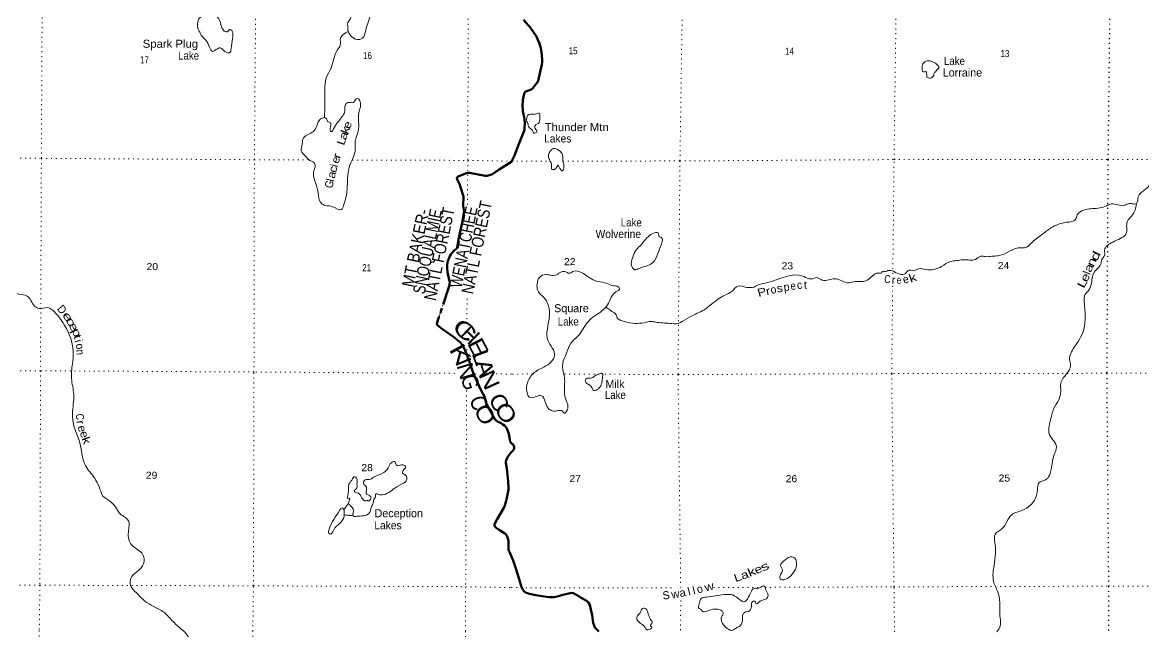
# Model space of a CAD drawing. Header units: feet. Extents: x -248627 to 3, y 0 to 184934.
# Drawn here: x -43174 to -15285, y 45886 to 61045 of the extents above; entities that cross this region are included whole.
import ezdxf
from ezdxf.enums import TextEntityAlignment as Align

# ---------------------------------------------------------------- set-up
doc = ezdxf.new("R2010")
doc.units = ezdxf.units.FT
doc.header["$LTSCALE"] = 80
for name, pattern in [('DOT_DASHED', [7.7, 5, -1.2, 0.3, -1.2]), ('DOTTED', [1.5, 0.3, -1.2]), ('LONG_DASH_SHORT_DASH', [9.9, 6, -1.2, 1.5, -1.2])]:
    doc.linetypes.add(name, pattern=pattern)
for name, color, linetype, lineweight in [('11', 7, 'LONG_DASH_SHORT_DASH', 60), ('39', 7, 'Continuous', 13), ('41', 7, 'Continuous', 13), ('44', 7, 'DOT_DASHED', 13), ('6', 7, 'DOTTED', 25), ('7', 7, 'DOTTED', 13)]:
    doc.layers.add(name, color=color, linetype=linetype, lineweight=lineweight)
doc.layers.add('12', color=7, linetype='Continuous')

msp = doc.modelspace()

# ---------------------------------------------------------------- linework, layer by layer
at = {"layer": '11'}
for points in [[(-30711.69, 61105.68), (-30584.04, 60969.51), (-30550.31, 60931.51), (-30441.94, 60779.12), (-30390.15, 60691.11), (-30352.83, 60611.02), (-30311.87, 60520), (-30291.4, 60459.75), (-30276.95, 60403.79), (-30255.28, 60235.66), (-30248.05, 60100.38), (-30249.25, 60044.64), (-30256.47, 59997.04), (-30344.39, 59594.04), (-30361.26, 59558.13), (-30450.37, 59439.8), (-30485.3, 59400.27), (-30505.77, 59385.81), (-30520.22, 59378.3), (-30585.24, 59353.04), (-30650.28, 59327.69), (-30664.73, 59317.13), (-30681.59, 59291.82), (-30698.45, 59237.32), (-30724.95, 59111.68), (-30729.75, 59073.49), (-30733.38, 58993.59), (-30726.15, 58835.73), (-30720.12, 58793.93), (-30697.26, 58695.67), (-30686.41, 58626.67), (-30680.4, 58537.81), (-30681.59, 58419.41), (-30684, 58382.05), (-30691.22, 58350.5), (-30816.46, 58042.03), (-30936.9, 57737.09), (-30965.8, 57668.4), (-30999.76, 57586.3)], [(-31500.17, 57262.65), (-31312.65, 57380.9), (-30999.76, 57586.3)], [(-31500.17, 57262.65), (-31619.78, 57229.46), (-31641.55, 57226.16), (-31662.67, 57226.82), (-32053.2, 57300.74), (-32087.49, 57298.1), (-32153.46, 57283.58), (-32190.41, 57269.06), (-32335.53, 57209.66), (-32359.28, 57195.13), (-32364.55, 57171.38), (-32359.28, 57142.33), (-32295.95, 57005.03), (-32284.07, 56970.72), (-32203.59, 56715.93), (-32200.96, 56688.21), (-32211.51, 56512.63), (-32211.52, 56476.99), (-32189.08, 56334.41), (-32190.41, 56297.45), (-32232.63, 56054.55), (-32327.62, 55653.23), (-32359.28, 55442.01), (-32369.84, 55423.53), (-32379.07, 55410.33), (-32422.61, 55378.64), (-32507.05, 55283.6), (-32518.92, 55270.39), (-32541.35, 55230.79), (-32592.81, 55101.41), (-32602.04, 55072.38), (-32611.28, 54999.76), (-32612.6, 54945.64), (-32602.04, 54829.47), (-32549.27, 54607.69), (-32545.3, 54579.95), (-32550.58, 54529.78), (-32559.82, 54480.96), (-32813.13, 53710.01), (-32865.91, 53551.59), (-32863.27, 53530.44), (-32842.16, 53504.04), (-32728.7, 53414.3), (-32454.27, 53224.2), (-32306.51, 53108.03), (-32281.43, 53086.87), (-32257.68, 53057.83), (-32211.52, 52981.3), (-32160.06, 52880.93), (-32059.78, 52626.14), (-32053.2, 52601.11), (-31958.2, 52326.52), (-31921.23, 52224.82), (-31873.77, 52115.3), (-31757.66, 51872.4), (-31683.78, 51735.11)], [(-31683.78, 51735.11), (-31641.53, 51580.59), (-31613.82, 51514.58), (-31557.09, 51411.61), (-31419.87, 51171.34), (-31386.89, 51137.02), (-31353.91, 51110.62), (-31266.83, 51068.37), (-31224.61, 51041.97), (-31183.71, 51012.92), (-31136.21, 50958.8), (-31116.42, 50925.79), (-31076.84, 50809.62), (-31053.09, 50667.05), (-31045.18, 50619.52), (-31009.01, 50568.66)], [(-31009.01, 50568.66), (-30979.3, 50547.83), (-30958.03, 50522.57), (-30943.42, 50477.36), (-30946.07, 50441.46), (-30956.7, 50406.89), (-30980.62, 50376.31), (-31013.24, 50353.86)], [(-31013.24, 50353.86), (-31105.86, 50226.12), (-31120.37, 50198.41), (-31140.16, 50149.56), (-31146.75, 50121.84), (-31148.08, 50088.83), (-31121.69, 49940.97), (-31090.03, 49629.42), (-31082.1, 49457.79), (-31084.75, 49418.19), (-31121.68, 49208.28), (-31137.52, 49143.6), (-31173.14, 49024.78), (-31195.58, 48969.34), (-31364.45, 48684.19), (-31427.78, 48557.45), (-31430.42, 48537.64), (-31429.1, 48521.8), (-31411.95, 48488.81), (-31393.47, 48471.64), (-31316.96, 48414.88), (-31174.47, 48325.11), (-31153.35, 48306.62), (-31133.56, 48281.53), (-31111.14, 48230.06), (-31095.3, 48179.88), (-31083.42, 48134.99), (-31079.47, 48098.04), (-31079.47, 47934.34), (-31072.87, 47898.69), (-31058.36, 47870.98), (-31013.25, 47773.84)], [(-31013.25, 47773.84), (-30964.39, 47653.35), (-30890.03, 47434.77), (-30817.98, 47192.94), (-30757.56, 46992.96), (-30727.35, 46930.18), (-30697.14, 46883.67), (-30662.28, 46858.09), (-30557.7, 46825.54), (-30404.31, 46795.31), (-30248.61, 46767.4), (-30081.28, 46741.83), (-30018.53, 46739.5), (-29944.17, 46744.15), (-29869.8, 46758.1), (-29728.04, 46797.63), (-29579.3, 46834.84), (-29521.2, 46846.46), (-29477.05, 46839.49), (-29428.24, 46818.56), (-29337.61, 46765.08), (-29293.45, 46734.85), (-29258.59, 46718.57), (-29147.04, 46662.76), (-29100.56, 46618.58), (-29056.41, 46553.47), (-29040.14, 46479.06), (-29005.28, 46293.04), (-28975.07, 46104.69), (-28954.15, 46034.93), (-28935.56, 45990.75), (-28923.94, 45976.8), (-28836.39, 45886.89)]]:
    msp.add_lwpolyline(points, dxfattribs=at)
at = {"layer": '39'}
for points in [[(-47994.93, 78404.67), (-47983.26, 78212.82), (-47837.59, 77856.45), (-47580.57, 77194.02), (-47391.99, 76525.42), (-47258.71, 76324.18), (-47101.39, 76171.34), (-46955.7, 75806.91), (-46740.75, 75043.66), (-46663, 74437.32), (-46575.51, 73984.13), (-46273.04, 72755.6), (-46203.38, 72165.36), (-46004.97, 71611.63), (-45920.18, 71494.92), (-45748.4, 71164.79), (-45641.12, 70878.88), (-45463.61, 70699.88), (-45310.12, 70456.36), (-45305.61, 70222.64), (-45293.17, 70047.36), (-45200.19, 69860.15), (-45127.14, 69578.2), (-45121.92, 68997.92), (-45048.8, 68683.73), (-44814.97, 68527), (-44661.51, 68297.58), (-44660.35, 67735.43), (-44579.52, 67584.46), (-44458.38, 67411.4), (-44538.34, 67139.24), (-44644.3, 66786.44), (-44544.98, 66454.17), (-44379.46, 66230.82), (-44364.8, 65956.82), (-44368.48, 65789.58), (-44281.67, 65666.83), (-44289.19, 65408.91), (-44373.54, 65312.04), (-44482.06, 65223.18), (-44393.18, 65076.26), (-44372.47, 64796.23), (-44456.57, 64578.46), (-44685.55, 64332.22), (-44763.49, 64058.06), (-44813.98, 63163.35), (-44720.95, 62953.97), (-44404.36, 62684.56), (-44198.37, 62362.55), (-43972.01, 61923.72), (-43810.73, 61807.15), (-43578.86, 61626.24), (-43483.83, 61420.9), (-43547.66, 61138.69), (-43488.79, 60901.04), (-43449.96, 60619.03), (-43493.84, 60417.46), (-43569.86, 60187.62), (-43552.98, 59810.87), (-43792.03, 58595.45), (-43771.26, 58283.18), (-43702.54, 58148.3), (-43722.2, 57922.6), (-43774.23, 57769.37), (-43697.15, 57485.41), (-43781.36, 57326.08), (-43827.32, 57160.78), (-43757.79, 56633), (-43666.4, 56240.26), (-43663.89, 55998.48), (-43715.65, 55718.32), (-43753.55, 55553.03), (-43853.82, 55367.47), (-43748.38, 54996.92), (-43423.02, 54380.96), (-43289.98, 54292.55), (-43056.36, 54236.57), (-42872.66, 53987.06), (-42761.82, 53926.81), (-42550.5, 53947.35), (-42324.71, 53784.56), (-42082.42, 53432.4), (-41907.97, 52783.92), (-41947.45, 52407.06), (-41953.03, 52185.42), (-41897.86, 51784.55), (-41929.07, 51300.92), (-41886.12, 50974.59), (-41754.54, 50616.18), (-41606.36, 50020.04), (-41376.22, 49700.1), (-41186.1, 49263.21)], [(-34005.49, 62828.6), (-34130.31, 62832.4), (-34246.94, 62773.75), (-34287.06, 62703.16), (-34343.13, 62562.01), (-34415.47, 62499.41), (-34539.77, 62255.38), (-34632.39, 62263.27), (-34728.84, 62182.5), (-34925.42, 61843.64), (-34993.44, 61637.99), (-34992.79, 61325.68), (-35024.59, 61126.15), (-35080.79, 61045.45), (-35094.81, 61009.16), (-35076.56, 60948.75), (-35080.42, 60868.14), (-35003.61, 60713.14), (-34850.43, 60618.72), (-34717.64, 60651.2), (-34635.51, 60848.81), (-34535.53, 61175.41), (-34478.11, 61638.94), (-34370.04, 61943.39), (-34281.7, 62056.38), (-34215.22, 62030.31), (-34164.83, 62002.2), (-34110.61, 62066.77), (-34032.4, 62207.96), (-33992.62, 62441.76), (-33998.98, 62598.91), (-34043.43, 62675.39), (-34041.54, 62735.85), (-33997.38, 62796.37), (-34005.49, 62828.6)], [(-38414.79, 61277.08), (-38599.94, 61252.56), (-38756.78, 61167.65), (-38820.86, 61006.34), (-38798.42, 60861.31), (-38751.95, 60778.78), (-38713.56, 60708.33), (-38618.75, 60611.79), (-38521.75, 60430.63), (-38445.04, 60323.98), (-38322.38, 60390.7), (-38235.86, 60406.98), (-38159.22, 60336.6), (-38086.66, 60294.42), (-38022.24, 60290.5), (-37982.2, 60399.38), (-37950.49, 60637.2), (-37967.01, 60840.67), (-38007.34, 60872.84), (-38079.68, 60814.27), (-38176.38, 60850.36), (-38249.25, 61043.66), (-38346.21, 61208.7), (-38414.79, 61277.08)], [(-35659.68, 58678.9), (-35649.01, 59359.96), (-35617.42, 59662.25), (-35497.15, 59908.29), (-35341.06, 60357.89), (-35268.84, 60478.92), (-35261.14, 60650.2), (-35200.94, 60738.97), (-35069.5, 60819.71)], [(-20371.41, 59914.57), (-20395.66, 59962.89), (-20548.89, 60071.34), (-20657.66, 60091.22), (-20774.28, 60014.3), (-20792.26, 59939.67), (-20761.81, 59812.74), (-20705.45, 59820.95), (-20681.2, 59774.65), (-20672.97, 59683.95), (-20596.41, 59659.96), (-20503.94, 59732.78), (-20487.96, 59797.33), (-20455.79, 59821.61), (-20431.72, 59866.02), (-20403.57, 59886.26), (-20379.45, 59906.48), (-20371.41, 59914.57)], [(-9801.65, 59472.22), (-10021.64, 59462), (-10158.56, 59465.67), (-10279.28, 59421), (-10315.32, 59316.07), (-10373.54, 59229.23), (-10494.18, 59146.26), (-10568.68, 59148.08), (-10653.57, 59315.18), (-10774.55, 59405.58), (-10826.97, 59443.75), (-10863.33, 59506.15), (-11064.83, 59588.27), (-11161.53, 59616.24), (-11181.63, 59600.06), (-11153.3, 59527.56), (-11201.5, 59462.92), (-11358.46, 59418.16), (-11547.9, 59514.43), (-11963.13, 59755.25), (-12112.06, 59722.6), (-12151.96, 59533), (-12252.36, 59395.65), (-12447.25, 59185.48), (-12501.28, 59011.96), (-12653.83, 58769.64), (-12721.99, 58620.28), (-12870.72, 58486.84), (-13009.44, 58381.64), (-13232.5, 58159.3), (-13437.93, 58191.01), (-13562.88, 58251.16), (-13651.26, 58146.1), (-13675, 57928.32), (-13747.19, 57776.93), (-13962.53, 57729.99), (-14065.07, 57657.15), (-14306.43, 57531.52), (-14535.75, 57420.04), (-14885.69, 57221.56), (-15062.7, 57134.41), (-15138.96, 57005.18), (-15275.6, 56863.71), (-15420.26, 56708.1), (-15464.21, 56532.59), (-15540.71, 56528.36), (-15635.37, 56540.21), (-15762.11, 56491.49), (-16092.38, 56526.91), (-16245.28, 56466.03), (-16422.37, 56421.21), (-16768.59, 56375.95), (-16933.45, 56254.56), (-16977.54, 56145.58), (-17066.02, 56088.9), (-17198.86, 56070.4), (-17589.19, 55930.28), (-17822.42, 55760.32), (-18083.75, 55549.97), (-18212.4, 55444.8), (-18369.43, 55436.33), (-18504.27, 55403.72), (-18735.59, 55290.21), (-18902.6, 55237.36), (-19061.63, 55224.85), (-19210.61, 55216.39), (-19331.43, 55228.17), (-19464.16, 55145.16), (-19609.09, 55130.67), (-19770.18, 55138.31), (-19939.27, 55117.71), (-20088.22, 55097.16), (-20309.45, 54973.6), (-20707.95, 54893.93), (-20873.09, 54913.65), (-21005.88, 54864.92), (-21118.66, 54880.75), (-21211.12, 54799.87), (-21335.9, 54775.35), (-21646.14, 54867.27), (-21702.48, 54846.96), (-21766.91, 54850.82), (-21823.2, 54806.32), (-21899.71, 54806.12), (-22016.37, 54745.34), (-22261.72, 54595.51), (-22463.06, 54599.01), (-22611.99, 54566.36), (-22966.54, 54666.23), (-23119.51, 54637.6), (-23276.54, 54633.16), (-23405.52, 54693.3), (-23562.5, 54660.63), (-23739.8, 54720.64), (-24661.63, 54567.02), (-24834.71, 54526.25), (-24971.49, 54459.36)], [(-35659.68, 58678.9), (-35764.28, 58638.41), (-35852.5, 58469), (-35936.77, 58333.85), (-36069.47, 58259.05), (-36182.02, 58174.22), (-36213.91, 58017), (-36239.73, 57847.7), (-36136.8, 57718.93), (-36027.87, 57610.33), (-35919.06, 57558.14), (-35890.72, 57477.6), (-35930.68, 57336.48), (-35897.99, 57098.79), (-35818.89, 56812.82), (-35800.5, 56681.88), (-35745.89, 56555.04), (-35635.04, 56490.77), (-35457.83, 56458.86), (-35240.28, 56386.72), (-35176.12, 56511.76), (-35096.39, 56894.74), (-35047.18, 57434.82), (-34955.04, 57658.65), (-34897.07, 57852.18), (-34897.54, 58083.89), (-34821.57, 58337.91), (-34806.41, 58793.3), (-34786.92, 59107.66), (-34835.32, 59149.89), (-34883.6, 59131.66), (-34939.8, 59050.97), (-35056.56, 59054.78), (-35140.98, 58994.18), (-35160.72, 58804.74), (-35224.91, 58697.83), (-35309.22, 58582.83), (-35409.57, 58437.57), (-35497.91, 58324.58), (-35522.23, 58405.13), (-35514.5, 58558.27), (-35574.93, 58578.31), (-35607.27, 58642.73), (-35659.68, 58678.9)], [(-30633.19, 58609.45), (-30593.18, 58742.61), (-30500.6, 58758.98), (-30412.02, 58763.24), (-30321.46, 58787.67), (-30303.13, 58678.86), (-30343.11, 58529.57), (-30415.51, 58489.06), (-30419.37, 58402.36), (-30374.92, 58323.86), (-30451.36, 58287.37), (-30483.71, 58355.83), (-30560.34, 58420.14), (-30596.74, 58500.68), (-30633.19, 58609.45)], [(-30051.37, 57598.96), (-30087.85, 57723.86), (-30051.82, 57832.81), (-29963.38, 57905.62), (-29834.43, 57861.61), (-29757.79, 57791.25), (-29729.24, 57607.87), (-29708.72, 57410.36), (-29740.82, 57349.8), (-29793.25, 57394.01), (-29829.63, 57462.46), (-29845.79, 57490.64), (-29869.9, 57462.35), (-29942.23, 57387.57), (-30002.63, 57385.4), (-30010.9, 57498.27), (-30051.37, 57598.96)], [(-15463.64, 56530.13), (-15516.16, 56326.83), (-15576.38, 56233.93), (-15688.86, 56096.55), (-15704.66, 55935.23), (-15724.48, 55773.9), (-15865.21, 55668.7), (-16054.29, 55575.47), (-16255.24, 55373.35), (-16255, 55252.39), (-16327.27, 55143.34), (-16343.18, 55042.5), (-16491.83, 54864.7), (-16583.84, 54554), (-16664, 54360.26), (-16744.36, 54267.31), (-16764.32, 54178.56), (-16751.85, 53981.02), (-16798.9, 53327.73), (-16915.25, 53105.67), (-17095.87, 52806.83), (-17127.79, 52653.53), (-17103.36, 52516.51), (-17139.35, 52387.39), (-17283.95, 52197.51), (-17344.09, 52064.3), (-17343.7, 51862.7), (-17395.65, 51656.94), (-17524.06, 51426.78), (-17564.06, 51289.59), (-17643.83, 50898.28), (-17639.67, 50829.75), (-17530.6, 50648.6), (-17453.76, 50479.46), (-17509.76, 50285.78), (-17573.61, 49987.25), (-17649.62, 49733.04), (-17754.15, 49648.09), (-17882.9, 49591.31), (-17926.82, 49397.66), (-17966.76, 49228.21), (-18047.02, 49086.89), (-18296.33, 48904.79), (-18565.91, 48795.22), (-18682.36, 48629.61), (-18808.84, 48439.77), (-18979.71, 48302.24), (-18991.52, 48163.11), (-18966.88, 47915.21), (-18994.46, 47604.68), (-19009.6, 47108.71), (-18900.36, 46838.86), (-18863.5, 46524.46), (-18858.99, 46274.49), (-18842.51, 46081.01), (-18862.48, 45996.28), (-18937.54, 45876.31)], [(-27952.16, 54886.96), (-28024.85, 54995.64), (-27997.03, 55185.21), (-27924.89, 55358.77), (-27816.4, 55480.02), (-27579.32, 55740.7), (-27422.42, 55815.7), (-27357.98, 55807.81), (-27337.67, 55719.16), (-27273.18, 55687.07), (-27260.91, 55590.34), (-27347.03, 55354.24), (-27453.27, 55110.03), (-27654.35, 54980.48), (-27795.21, 54937.78), (-27915.92, 54889.08), (-27952.16, 54886.96)], [(-28325.78, 54438.44), (-28345.96, 54464.59), (-28458.76, 54490.5), (-28648.15, 54554.52), (-28853.6, 54598.33), (-28982.54, 54642.34), (-29252.67, 54815), (-29482.26, 54844.64), (-29582.85, 54802.04), (-29659.43, 54842.15), (-29764.12, 54837.85), (-29888.81, 54764.94), (-30047.85, 54756.46), (-30154.59, 54772.31), (-30307.49, 54707.4), (-30371.58, 54533.85), (-30355.16, 54372.62), (-30181.61, 54171.48), (-30072.4, 53921.79), (-30103.76, 53482.22), (-30119.31, 53191.88), (-30022.26, 52986.51), (-29937.34, 52801.27), (-30021.5, 52595.42), (-30202.46, 52469.95), (-30471.94, 52303.93), (-30624.42, 52029.36), (-30613.91, 51799.57), (-30545.27, 51707.01), (-30370.18, 51745.78), (-30261.48, 51756.14), (-30168.57, 51607.21), (-30099.8, 51442.08), (-29990.94, 51375.84), (-29846, 51386.3), (-29739.26, 51370.45), (-29696.87, 51318.15), (-29636.58, 51374.75), (-29604.54, 51461.52), (-29679.57, 51737.51), (-29686.22, 52051.99), (-29698.69, 52249.52), (-29735.52, 52553.83), (-29639.38, 52814.15), (-29531.14, 53062.39), (-29354.3, 53238.25), (-29105.34, 53597.75), (-28751.52, 53872.85), (-28647.02, 53977.95), (-28550.72, 54151.58), (-28410.15, 54341.45), (-28317.68, 54418.3), (-28325.78, 54438.44)], [(-24971.49, 54459.36), (-25164.76, 54450.79), (-25374.22, 54484.51), (-25522.96, 54357.11), (-25703.97, 54255.83), (-26029.72, 54037.25), (-26190.55, 53911.84), (-26508.35, 53749.73), (-26741.64, 53616.06), (-26862.33, 53555.26), (-27071.72, 53554.71), (-27414.06, 53586.07), (-27530.87, 53601.89), (-27703.97, 53573.21), (-28173.12, 53592.13), (-28287.96, 53630.14), (-28376.66, 53684.33), (-28405, 53764.9), (-28509.87, 53853.32), (-28610.69, 53929.66), (-28659.07, 53957.76)], [(-28740.37, 52280.26), (-28788.15, 52001.94), (-28876.56, 51908.97), (-28973.16, 51888.55), (-29013.57, 51961.02), (-29090.23, 52037.43), (-29170.89, 52105.76), (-29148.89, 52178.39), (-29042.2, 52190.77), (-28941.63, 52243.45), (-28893.38, 52275.83), (-28833, 52288.08), (-28772.66, 52320.5), (-28740.37, 52280.26)], [(-35064.17, 49072.98), (-35040.2, 49161.68), (-35040.29, 49206), (-35068.45, 49197.89), (-35068.72, 49326.85), (-35057.1, 49548.5), (-34980.83, 49657.45), (-34908.53, 49740.19), (-34860.15, 49706.03), (-34851.78, 49552.91), (-34869.66, 49436.02), (-34919.88, 49387.57), (-34895.66, 49355.37), (-34815.08, 49327.31), (-34728.28, 49206.58), (-34665.74, 49142.22), (-34633.52, 49138.24), (-34601.36, 49158.45), (-34573.13, 49134.33), (-34528.89, 49158.59), (-34504.88, 49231.17), (-34553.29, 49279.44), (-34621.82, 49319.61), (-34617.95, 49396.18), (-34618.12, 49476.78), (-34690.79, 49577.39), (-34646.68, 49662.09), (-34548.06, 49668.32), (-34437.46, 49726.95), (-34292.66, 49791.7), (-34103.7, 49916.97), (-33979.26, 50098.54), (-33908.85, 50116.8), (-33874.46, 50034.25), (-33834.15, 50014.18), (-33711.4, 50034.55), (-33636.81, 49982.3), (-33705.08, 49897.55), (-33721.05, 49833.05), (-33644.45, 49780.8), (-33628.06, 49639.79), (-33692.36, 49583.25), (-33911.5, 49451.88), (-34215.13, 49288.12), (-34313.79, 49300.02), (-34378.23, 49312), (-34400.2, 49225.31), (-34432.29, 49170.85), (-34452.23, 49078.13), (-34488.29, 48991.42), (-34560.41, 48824.06), (-34689.12, 48767.4), (-34854.16, 48755.01), (-34938.72, 48758.88), (-34950.83, 48774.98), (-34942.95, 48859.62), (-34951.17, 48942.22), (-35015.74, 49016.65), (-35064.17, 49072.98)], [(-41186.1, 49263.21), (-40998.61, 49130.57), (-40861.44, 48989.78), (-40758.45, 48832.81), (-40540.68, 48651.87), (-40538.06, 48357.7), (-40464.94, 48043.51), (-40206.86, 47842.5), (-40148.05, 47629.03), (-40258.36, 47431.36), (-40455.26, 47253.69), (-40487.03, 47040.05), (-40339.69, 46850.92), (-40127.9, 46641.76), (-39914.25, 46513.2), (-39656.29, 46366.59), (-39426.33, 46135.3), (-39163.44, 45902.27)], [(-35505.46, 48310.54), (-35553.82, 48334.62), (-35545.98, 48435.38), (-35277.22, 48911.39), (-35222.97, 48963.88), (-35184.67, 48935.74), (-35168.38, 48847.12), (-35172.23, 48758.45), (-35300.64, 48556.73), (-35401.11, 48467.89), (-35477.33, 48334.77), (-35505.46, 48310.54)], [(-35064.17, 49072.98), (-35110.36, 49018.49), (-35136.43, 48972.1), (-35181.13, 48931.74)], [(-35167.13, 48786.21), (-35119.95, 48786.76), (-35031.35, 48774.83), (-34950.94, 48768.72)], [(-24329.19, 47199.54), (-24317.32, 47308.44), (-24265.16, 47405.34), (-24313.74, 47538.27), (-24241.45, 47635.22), (-24072.53, 47742.51), (-23963.75, 47716.59), (-23923.32, 47632.03), (-23927.07, 47490.9), (-24023.37, 47313.24), (-24192.25, 47187.81), (-24276.79, 47175.49), (-24329.19, 47199.54)], [(-26317.38, 46658.06), (-26289.29, 46710.55), (-26164.52, 46743.14), (-25939.09, 46775.99), (-25717.67, 46804.79), (-25512.29, 46797.27), (-25334.89, 46684.84), (-25228.07, 46628.68), (-25137.61, 46701.49), (-25041.33, 46891.24), (-24975.02, 46959.96), (-24896.5, 46960.17), (-24779.81, 47004.82), (-24731.52, 47021.08), (-24678.99, 46928.48), (-24626.37, 46787.5), (-24638.34, 46731.03), (-24819.37, 46641.85), (-24927.99, 46585.11), (-24956.29, 46645.52), (-25012.64, 46633.27), (-25040.59, 46510.23), (-25116.86, 46387.05), (-25185.29, 46374.78), (-25245.6, 46326.23), (-25259.38, 46164.92), (-25341.63, 46011.49), (-25422.09, 45972.98), (-25502.52, 45918.33), (-25647.58, 45966.34), (-25780.79, 46135.33), (-25785.03, 46244.18), (-25740.97, 46361.22), (-25801.48, 46417.51), (-25954.55, 46445.33), (-26147.74, 46396.44), (-26260.48, 46388.08), (-26280.69, 46428.34), (-26341.14, 46456.41), (-26337.36, 46579.39), (-26317.38, 46658.06)], [(-27798.13, 46089.7), (-27886.92, 46190.26), (-27873, 46279), (-27806.71, 46355.78), (-27748.52, 46462.78), (-27665.96, 46454.94), (-27605.3, 46320.03), (-27548.65, 46183.09), (-27512.26, 46102.55), (-27548.38, 46041.97), (-27544.31, 46017.79), (-27516.06, 45985.61), (-27588.44, 45937.04), (-27644.81, 45932.86), (-27685.19, 45989.2), (-27798.13, 46089.7)], [(-39163.44, 45902.27), (-38965.74, 45637.42), (-38632.08, 45035.91), (-38387.04, 44399.65), (-37967.17, 43919.63), (-37748.06, 43660.49), (-37291.61, 43124.17), (-36876.24, 42747.01), (-36696.47, 42705.55), (-36449.24, 42474.81), (-36132.7, 42087.06), (-35837.96, 42056.28), (-35620.76, 41772.93), (-35500.69, 41549.61), (-35492.13, 41442.73), (-35343.75, 41205.43), (-35365.91, 40753.41), (-35415.26, 40513.09), (-35259.93, 40080.14), (-35123.16, 39679.44)]]:
    msp.add_spline(points, degree=3, dxfattribs=at)
at = {"layer": '44'}
msp.add_line((-31478.54, 57274.62), (-30999.76, 57586.3), dxfattribs=at)
for points in [[(-30711.69, 61105.68), (-30584.04, 60969.51), (-30550.31, 60931.51), (-30441.94, 60779.12), (-30390.15, 60691.11), (-30352.83, 60611.02), (-30311.87, 60520), (-30291.4, 60459.75), (-30276.95, 60403.79), (-30255.28, 60235.66), (-30248.05, 60100.38), (-30249.25, 60044.64), (-30256.47, 59997.04), (-30344.39, 59594.04), (-30361.26, 59558.13), (-30450.37, 59439.8), (-30485.3, 59400.27), (-30505.77, 59385.81), (-30520.22, 59378.3), (-30585.24, 59353.04), (-30650.28, 59327.69), (-30664.73, 59317.13), (-30681.59, 59291.82), (-30698.45, 59237.32), (-30724.95, 59111.68), (-30729.75, 59073.49), (-30733.38, 58993.59), (-30726.15, 58835.73), (-30720.12, 58793.93), (-30697.26, 58695.67), (-30686.41, 58626.67), (-30680.4, 58537.81), (-30681.59, 58419.41), (-30684, 58382.05), (-30691.22, 58350.5), (-30816.46, 58042.03), (-30936.9, 57737.09), (-30965.8, 57668.4), (-30999.76, 57586.3)], [(-31500.17, 57262.65), (-31619.78, 57229.46), (-31641.55, 57226.16), (-31662.67, 57226.82), (-32053.2, 57300.74), (-32087.49, 57298.1), (-32153.46, 57283.58), (-32190.41, 57269.06), (-32335.53, 57209.66), (-32359.28, 57195.13), (-32364.55, 57171.38), (-32359.28, 57142.33), (-32295.95, 57005.03), (-32284.07, 56970.72), (-32203.59, 56715.93), (-32200.96, 56688.21), (-32211.51, 56512.63), (-32211.52, 56476.99), (-32189.08, 56334.41), (-32190.41, 56297.45), (-32232.63, 56054.55), (-32327.62, 55653.23), (-32359.28, 55442.01), (-32369.84, 55423.53), (-32379.07, 55410.33), (-32422.61, 55378.64), (-32507.05, 55283.6), (-32518.92, 55270.39), (-32541.35, 55230.79), (-32592.81, 55101.41), (-32602.04, 55072.38), (-32611.28, 54999.76), (-32612.6, 54945.64), (-32602.04, 54829.47), (-32549.27, 54607.69), (-32545.3, 54579.95), (-32550.58, 54529.78), (-32559.82, 54480.96), (-32813.13, 53710.01), (-32865.91, 53551.59), (-32863.27, 53530.44), (-32842.16, 53504.04), (-32728.7, 53414.3), (-32454.27, 53224.2), (-32306.51, 53108.03), (-32281.43, 53086.87), (-32257.68, 53057.83), (-32211.52, 52981.3), (-32160.06, 52880.93), (-32059.78, 52626.14), (-32053.2, 52601.11), (-31958.2, 52326.52), (-31921.23, 52224.82), (-31873.77, 52115.3), (-31757.66, 51872.4), (-31683.78, 51735.11)], [(-31683.78, 51735.11), (-31641.53, 51580.59), (-31613.82, 51514.58), (-31557.09, 51411.61), (-31419.87, 51171.34), (-31386.89, 51137.02), (-31353.91, 51110.62), (-31266.83, 51068.37), (-31224.61, 51041.97), (-31183.71, 51012.92), (-31136.21, 50958.8), (-31116.42, 50925.79), (-31076.84, 50809.62), (-31053.09, 50667.05), (-31045.18, 50619.52), (-31009.01, 50568.66)], [(-31009.41, 50569.25), (-30985.94, 50551.82), (-30964.68, 50529.22), (-30948.73, 50498.63), (-30942.09, 50464.06), (-30950.06, 50422.84), (-30969.99, 50388.27), (-30995.24, 50361.68), (-31009.7, 50358.12)], [(-31013.24, 50353.86), (-31105.86, 50226.12), (-31120.37, 50198.41), (-31140.16, 50149.56), (-31146.75, 50121.84), (-31148.08, 50088.83), (-31121.69, 49940.97), (-31090.03, 49629.42), (-31082.1, 49457.79), (-31084.75, 49418.19), (-31121.68, 49208.28), (-31137.52, 49143.6), (-31173.14, 49024.78), (-31195.58, 48969.34), (-31364.45, 48684.19), (-31427.78, 48557.45), (-31430.42, 48537.64), (-31429.1, 48521.8), (-31411.95, 48488.81), (-31393.47, 48471.64), (-31316.96, 48414.88), (-31174.47, 48325.11), (-31153.35, 48306.62), (-31133.56, 48281.53), (-31111.14, 48230.06), (-31095.3, 48179.88), (-31083.42, 48134.99), (-31079.47, 48098.04), (-31079.47, 47934.34), (-31072.87, 47898.69), (-31058.36, 47870.98), (-31013.25, 47773.84)], [(-31020.74, 47779.02), (-31019.04, 47777.42), (-31017.8, 47776.42), (-31016.52, 47775.4), (-31015.61, 47774.85), (-31014.77, 47774.42), (-31013.86, 47774.04), (-31013.25, 47773.87)], [(-31013.25, 47773.84), (-30964.39, 47653.35), (-30890.03, 47434.77), (-30817.98, 47192.94), (-30757.56, 46992.96), (-30727.35, 46930.18), (-30697.14, 46883.67), (-30662.28, 46858.09), (-30557.7, 46825.54), (-30404.31, 46795.31), (-30248.61, 46767.4), (-30081.28, 46741.83), (-30018.53, 46739.5), (-29944.17, 46744.15), (-29869.8, 46758.1), (-29728.04, 46797.63), (-29579.3, 46834.84), (-29521.2, 46846.46), (-29477.05, 46839.49), (-29428.24, 46818.56), (-29337.61, 46765.08), (-29293.45, 46734.85), (-29258.59, 46718.57), (-29147.04, 46662.76), (-29100.56, 46618.58), (-29056.41, 46553.47), (-29040.14, 46479.06), (-29005.28, 46293.04), (-28975.07, 46104.69), (-28954.15, 46034.93), (-28935.56, 45990.75), (-28923.94, 45976.8), (-28836.39, 45886.89)], [(-28920.64, 45969.08), (-28882.11, 45930.88), (-28836.3, 45886.89)]]:
    msp.add_lwpolyline(points, dxfattribs=at)
at = {"layer": '6'}
msp.add_lwpolyline([(-16126.47, 81159.87), (-16132.36, 79151.98), (-16140.79, 76238.88), (-16138.16, 73854), (-16130.36, 70878.46), (-16099.04, 68233.6), (-16110.88, 62933.6), (-16173.05, 57631.44), (-16202.98, 52313.25), (-16158.45, 47015.41), (-16156.73, 45874.24)], dxfattribs=at)
at = {"layer": '7'}
for p, q in [((-30999.75, 57590.94), (-30040.85, 57592.44)), ((-32114.24, 54168.27), (-32117.35, 53564.86)), ((-32120.7, 52912.93), (-32122.05, 52652.25)), ((-31918.04, 52307.05), (-32004.8, 52308.41)), ((-31007.04, 52292.8), (-31459.99, 52299.88)), ((-30479.23, 52298.3), (-31007.04, 52292.8)), ((-28827.17, 52290.38), (-29703.8, 52294.49)), ((-31014.34, 46978.68), (-26962.39, 46977.4)), ((-25979.88, 46980.74), (-24830.07, 46985.52)), ((-26799.92, 46662.14), (-26801.7, 45884.38)), ((-42755.35, 45908.98), (-42779.63, 41704.25)), ((-37443.59, 45899.53), (-37449.03, 43820.75)), ((-32151.14, 45891.36), (-32101.28, 41679.87))]:
    msp.add_line(p, q, dxfattribs=at)
for points in [[(-26674.96, 87776.67), (-26666.79, 86929.79), (-26747.63, 81541.19), (-26793.08, 76293.23), (-26769.19, 70884.74), (-26737.84, 68221.74), (-26737.56, 62905.64), (-26817.84, 57597.39), (-26865.89, 52281.16), (-26799.28, 46983.32)], [(-42637.86, 70942.83), (-42670.67, 68305.27), (-42675.77, 62967.81), (-42703.09, 57662.54), (-42724.4, 52375.41), (-42739.58, 47039.94), (-42755.35, 45908.98)], [(-37443.59, 45899.53), (-37427.24, 47023.51), (-37414.05, 52344.88), (-37404.8, 57627.95), (-37359.4, 62947.35), (-37354.28, 68276.76), (-37333.54, 70914.3)], [(-32063.08, 67328.09), (-32077.26, 62932.89), (-32096.49, 57611.51), (-32102.48, 56449.11)], [(-21523.46, 54789.5), (-21492.46, 57631.56), (-21420.22, 62931.72), (-21418.94, 66941.18)], [(-61999.11, 57770.66), (-58650.25, 57748.07), (-53329.83, 57719.57), (-48027.53, 57689.02), (-42703.09, 57662.54), (-37404.8, 57627.95), (-36042.28, 57623.73)], [(-34970.09, 57620.41), (-32096.49, 57611.51), (-30999.75, 57590.94)], [(-29727.24, 57592.92), (-26817.84, 57597.39), (-21492.46, 57631.56), (-16173.05, 57631.44), (-14704.75, 57635.3)], [(-21480.43, 45878.68), (-21493.93, 46999.36), (-21550.56, 52305.23), (-21526.75, 54488.38)], [(-32421.28, 52312.22), (-37414.05, 52344.88), (-42724.4, 52375.41), (-48032.72, 52393.86), (-53341.07, 52426.42), (-58577.12, 52454.3), (-62013.68, 52478.83)], [(0, 52349.25), (-4619.95, 52351.79), (-9943.35, 52333.75), (-16202.98, 52313.25), (-21550.56, 52305.23), (-26865.89, 52281.16), (-28745.1, 52289.99)], [(-32125.85, 51882.18), (-32149.11, 47002.99), (-32151.14, 45891.36)], [(-51595.55, 47088.93), (-48043.9, 47072.5), (-42739.58, 47039.94), (-37427.24, 47023.51), (-32149.11, 47002.99), (-31014.34, 46978.68)], [(-24699.02, 46986.05), (-21493.93, 46999.36), (-16158.45, 47015.41), (-9890.75, 47025.85), (-4587.49, 47049.89), (-795.03, 47041.92)]]:
    msp.add_lwpolyline(points, dxfattribs=at)

# ---------------------------------------------------------------- texts
at = {"layer": '12'}
for s, rotation, width, p in [('C', 318.772, 1.5, (-32300.04, 53230.98)), ('K', 298.99, 1.35, (-32455.79, 52695.49)), ('E', 297.491, 1.25, (-32015.52, 52863.05)), ('L', 290.496, 1.25, (-31941.93, 52637.86)), ('N', 286.636, 1.05, (-32323.21, 52311.25)), ('A', 287.532, 1.2, (-31861.31, 52388.57)), ('G', 286.806, 0.9, (-32224.32, 52036.43)), ('N', 294.207, 1.2, (-31740.78, 52066.93)), ('C', 286.715, 0.9, (-32005.57, 51518.01)), ('C', 296.796, 1.15, (-31491.61, 51492.63)), ('O', 302.353, 1.2, (-31834.82, 51179.02)), ('O', 305.653, 1.25, (-31309.41, 51209.72))]:
    msp.add_text(s, height=400, rotation=rotation, dxfattribs=dict(at, width=width)).set_placement(p, align=Align.CENTER)
for s, rotation, p in [('H', 316.136, (-32173.94, 53125.39)), ('I', 291.898, (-32389.32, 52525.34))]:
    msp.add_text(s, height=400, rotation=rotation, dxfattribs=at).set_placement(p, align=Align.CENTER)
at = {"layer": '41'}
for s, width, p in [('Spark Plug', 1.05, (-40180.29, 60414.33)), ('Lake', 0.9, (-39302.13, 60119.8)), ('Lake', 0.9, (-20250.27, 59986.73)), ('Thunder Mtn', 1.05, (-30182.8, 58340.44)), ('Lakes', 0.95, (-30196.97, 58057.01)), ('Lake', 0.9, (-28290.43, 55968.22)), ('Wolverine', 0.95, (-28916.12, 55682.23)), ('Lake', 0.9, (-29858.04, 53502.13)), ('Lake', 0.9, (-28686.56, 51676.39)), ('Lakes', 0.95, (-34420.43, 48431.03))]:
    msp.add_text(s, height=200, dxfattribs=dict(at, width=width)).set_placement(p)
for s, p in [('Lorraine', (-20281.81, 59698.52)), ('Square', (-29947.8, 53832.78)), ('Milk', (-28672.39, 51948.01)), ('Deception', (-34414.97, 48731.02))]:
    msp.add_text(s, height=200, dxfattribs=at).set_placement(p)
for s, rotation, width, p in [('e', 69.926, 1.2, (-35030.16, 58378.07)), ('k', 69.926, 1.35, (-35078.41, 58246.03)), ('a', 69.926, 1.3, (-35129.91, 58105.11)), ('L', 71.327, 1.25, (-35175.95, 57969.01)), ('r', 73.035, 1.25, (-35275, 57644.36)), ('c', 76.268, 1.2, (-35372.9, 57292.83)), ('e', 73.035, 1.1, (-35314.18, 57515.92)), ('a', 76.268, 1.15, (-35408.51, 57147.08)), ('G', 76.268, 0.9, (-35467.77, 56904.55)), ('e', 307.096, 1.7, (-42199.26, 53759.51)), ('c', 299.956, 1.65, (-42110.33, 53644.28)), ('e', 293.577, 1.3, (-42026.64, 53517.1)), ('p', 294.6, 1.45, (-41959.35, 53382.49)), ('t', 288.6, 1.05, (-41904.59, 53227.8)), ('n', 273.634, 0.9, (-41836.48, 52898.25)), ('C', 274.674, 0.8, (-41848.43, 51299.38)), ('r', 280.923, 1.1, (-41831.54, 51124.71)), ('e', 285.494, 1.1, (-41805.17, 50988.82)), ('e', 287.272, 1.15, (-41751.03, 50844.31)), ('k', 289.055, 1.35, (-41705.09, 50696.2))]:
    msp.add_text(s, height=200, rotation=rotation, dxfattribs=dict(at, width=width)).set_placement(p)
for s, rotation, p in [('i', 73.689, (-35339.53, 57429.39)), ('l', 76.268, (-35427.67, 57068.65)), ('D', 311.12, (-42327.98, 53909.01)), ('i', 284.785, (-41881.67, 53123.29)), ('o', 281.52, (-41852.09, 53037.84))]:
    msp.add_text(s, height=200, rotation=rotation, dxfattribs=at).set_placement(p)
for s, rotation, width, p in [('d', 62.431, 1.6, (-16398.07, 55189.7)), ('a', 67.453, 1.35, (-16557.06, 54899.08)), ('n', 65.689, 1.4, (-16489.4, 55041.26)), ('C', 356.302, 0.8, (-21663.74, 54559.06)), ('e', 1.456, 0.75, (-21367.33, 54536.45)), ('k', 20.011, 1.35, (-20995.16, 54595.65)), ('e', 63.894, 1.35, (-16651.37, 54656.3)), ('P', 15.616, 1.25, (-24754.22, 54239.91)), ('r', 11.832, 1.1, (-24609.64, 54265.13)), ('o', 10.482, 0.95, (-24476.99, 54300.69)), ('s', 9.074, 1.1, (-24321.13, 54333.27)), ('e', 6.074, 0.85, (-23992.13, 54391.88)), ('L', 62.93, 1.45, (-16722.05, 54505.86)), ('k', 22.717, 1.45, (-24996.41, 47281.9)), ('e', 22.717, 1.25, (-24833.41, 47346.37)), ('s', 24.583, 1.55, (-24668.33, 47417.61)), ('L', 19.707, 1.25, (-25348.5, 47145.12)), ('a', 19.737, 1.3, (-25176.3, 47206.67)), ('w', 8.746, 1.05, (-26918.07, 46722.73)), ('a', 10.716, 1.05, (-26736.09, 46757.64)), ('w', 15.723, 1.2, (-26068.26, 46911.31))]:
    msp.add_text(s, height=200, rotation=rotation, dxfattribs=dict(at, width=width)).set_placement(p, align=Align.CENTER)
for s, rotation, p in [('r', 356.193, (-21510.79, 54539.08)), ('e', 13.542, (-21176.75, 54558.49)), ('l', 68.855, (-16607.13, 54779.27)), ('p', 8.074, (-24154.63, 54365.26)), ('c', 8.074, (-23829.51, 54412.57)), ('t', 2.238, (-23695.4, 54418.1)), ('S', 7.707, (-27148.57, 46691.25)), ('l', 13.738, (-26569.97, 46791.5)), ('l', 13.706, (-26447.02, 46815.83)), ('o', 13.706, (-26302.54, 46850.61))]:
    msp.add_text(s, height=200, rotation=rotation, dxfattribs=at).set_placement(p, align=Align.CENTER)
at = {"layer": '44'}
for s, rotation, width, p in [('NATL FOREST', 78.314, 0.85, (-31964.77, 54267.45)), ('MT BAKER-', 78.314, 0.9, (-33447.27, 54438.9)), ('SNOQUALMIE', 78.314, 0.8, (-33171.62, 54267.45)), ('NATL FOREST', 78.314, 0.85, (-32895.99, 54103.45)), ('WENATCHEE', 78.679, 0.8, (-32251.22, 54419.79))]:
    msp.add_text(s, height=300, rotation=rotation, dxfattribs=dict(at, width=width)).set_placement(p)
at = {"layer": '7'}
for s, rotation, width, p in [('16', 0.105, 0.85, (-34701.16, 60132.12)), ('15', 0.151, 0.85, (-29585.35, 60253.28)), ('14', 0.151, 0.85, (-24204.91, 60240.98)), ('13', 0.151, 0.85, (-18844.45, 60182.21)), ('17', 0.105, 0.85, (-40249.53, 60026.77)), ('20', 0.105, 1.1, (-40086.18, 54881.14)), ('21', 0.105, 0.85, (-34721.55, 54853.51)), ('22', 0.151, 1.1, (-29702.29, 55003.62)), ('23', 0.151, 1.1, (-24288.58, 54900.16)), ('24', 0.151, 1.1, (-18912.02, 54906.22)), ('28', 0.105, 1.1, (-34743.16, 49877.49)), ('29', 0.105, 1.1, (-40103.61, 49688.03)), ('27', 0.151, 1.1, (-29566.53, 49606.87)), ('26', 0.151, 1.1, (-24186.88, 49602.95)), ('25', 0.151, 1.1, (-18891.78, 49618.65))]:
    msp.add_text(s, height=175, rotation=rotation, dxfattribs=dict(at, width=width)).set_placement(p)

doc.saveas('drawing.dxf')
